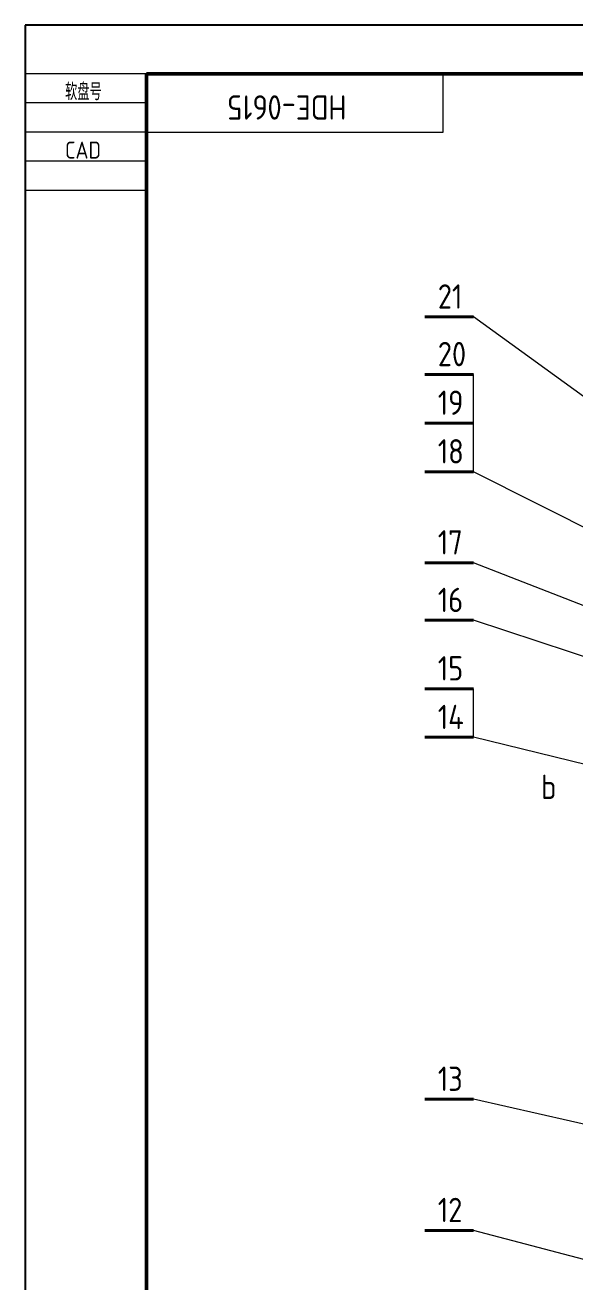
# Model space of a CAD drawing. Header units: millimetres. Extents: x -442207 to -224354, y 128709 to 249540.
# Drawn here: x -224947.6 to -224834.5, y 129291.4 to 129549.8 of the extents above; entities that cross this region are included whole.
import ezdxf

# ---------------------------------------------------------------- set-up
doc = ezdxf.new("R2010")
doc.units = ezdxf.units.MM
for name, color, linetype, lineweight in [('图层1', 7, 'Continuous', 40), ('图层2', 1, 'Continuous', 20), ('图层3', 3, 'Continuous', 20), ('图层4', 2, 'Continuous', 20), ('图框_内框线', 5, 'Continuous', 50)]:
    doc.layers.add(name, color=color, linetype=linetype, lineweight=lineweight)
doc.layers.add('图框_外框线', color=7, linetype='Continuous')
doc.styles.add('工程字', font='gbenor.shx', dxfattribs={"bigfont": 'gbcbig.shx'})
doc.styles.add('工程字体', font='gbenor.shx', dxfattribs={"bigfont": 'gbcbig.shx'})

msp = doc.modelspace()

# ---------------------------------------------------------------- linework, layer by layer
at = {"layer": '图层1'}
for p, q in [((-224855.435, 129489.842), (-224865.435, 129489.842)), ((-224855.435, 129477.998), (-224865.435, 129477.998)), ((-224855.435, 129467.998), (-224865.435, 129467.998)), ((-224855.435, 129457.998), (-224865.435, 129457.998)), ((-224855.435, 129439.284), (-224865.435, 129439.284)), ((-224855.435, 129427.447), (-224865.435, 129427.447)), ((-224855.435, 129413.382), (-224865.435, 129413.382)), ((-224855.435, 129403.382), (-224865.435, 129403.382)), ((-224855.435, 129328.975), (-224865.435, 129328.975)), ((-224855.435, 129302.002), (-224865.435, 129302.002))]:
    msp.add_line(p, q, dxfattribs=at)
at = {"layer": '图层2'}
for p, q in [((-224922.635, 129539.831), (-224947.635, 129539.831)), ((-224861.635, 129527.831), (-224861.635, 129539.831)), ((-224922.635, 129527.831), (-224861.635, 129527.831)), ((-224922.635, 129521.831), (-224947.635, 129521.831))]:
    msp.add_line(p, q, dxfattribs=at)
at = {"layer": '图层3'}
for p, q in [((-224922.635, 129533.831), (-224947.635, 129533.831)), ((-224922.635, 129515.831), (-224947.635, 129515.831)), ((-224783.715, 129437.956), (-224855.435, 129489.842)), ((-224855.435, 129467.998), (-224855.435, 129477.998)), ((-224855.435, 129457.998), (-224855.435, 129467.998)), ((-224797.592, 129428.845), (-224855.435, 129457.998)), ((-224801.838, 129418.442), (-224855.435, 129439.284)), ((-224780.846, 129402.934), (-224855.435, 129427.447)), ((-224855.435, 129403.382), (-224855.435, 129413.382)), ((-224815.588, 129393.675), (-224855.435, 129403.382)), ((-224789.762, 129314.005), (-224855.435, 129328.975)), ((-224765.588, 129278.378), (-224855.435, 129302.002))]:
    msp.add_line(p, q, dxfattribs=at)
at = {"layer": '图层4'}
msp.add_line((-224922.635, 129527.831), (-224947.635, 129527.831), dxfattribs=at)
at = {"layer": '图框_内框线'}
for p, q in [((-224922.635, 129539.831), (-224922.635, 128718.831)), ((-224363.635, 129539.831), (-224922.635, 129539.831))]:
    msp.add_line(p, q, dxfattribs=at)
at = {"layer": '图框_外框线'}
msp.add_lwpolyline([(-224947.635, 129549.831), (-224947.635, 128708.831), (-224353.635, 128708.831), (-224353.635, 129549.831)], close=True, dxfattribs=at)

# ---------------------------------------------------------------- texts
at = {"layer": '图层1', "style": '工程字体'}
for s, p in [('21', (-224862.741, 129491.533)), ('20', (-224862.741, 129479.69)), ('19', (-224862.741, 129469.69)), ('18', (-224862.741, 129459.69)), ('17', (-224862.741, 129440.976)), ('16', (-224862.741, 129429.139)), ('15', (-224862.741, 129415.073)), ('14', (-224862.741, 129405.073)), ('13', (-224862.741, 129330.667)), ('12', (-224862.741, 129303.693))]:
    msp.add_text(s, height=5, dxfattribs=at).set_placement(p)
at = {"layer": '图层4'}
for s, height, style, p in [('软盘号', 3.5, '工程字', (-224939.426, 129534.387)), ('CAD', 3.5, '工程字', (-224939.426, 129522.387)), ('b', 5, '工程字体', (-224841.501, 129390.692))]:
    msp.add_text(s, height=height, dxfattribs=dict(at, style=style)).set_placement(p)
at = {"layer": '图层4', "style": '工程字体'}
msp.add_text('HDE-0615', height=5, rotation=180, dxfattribs=at).set_placement((-224881.542, 129535.404))

doc.saveas('drawing.dxf')
